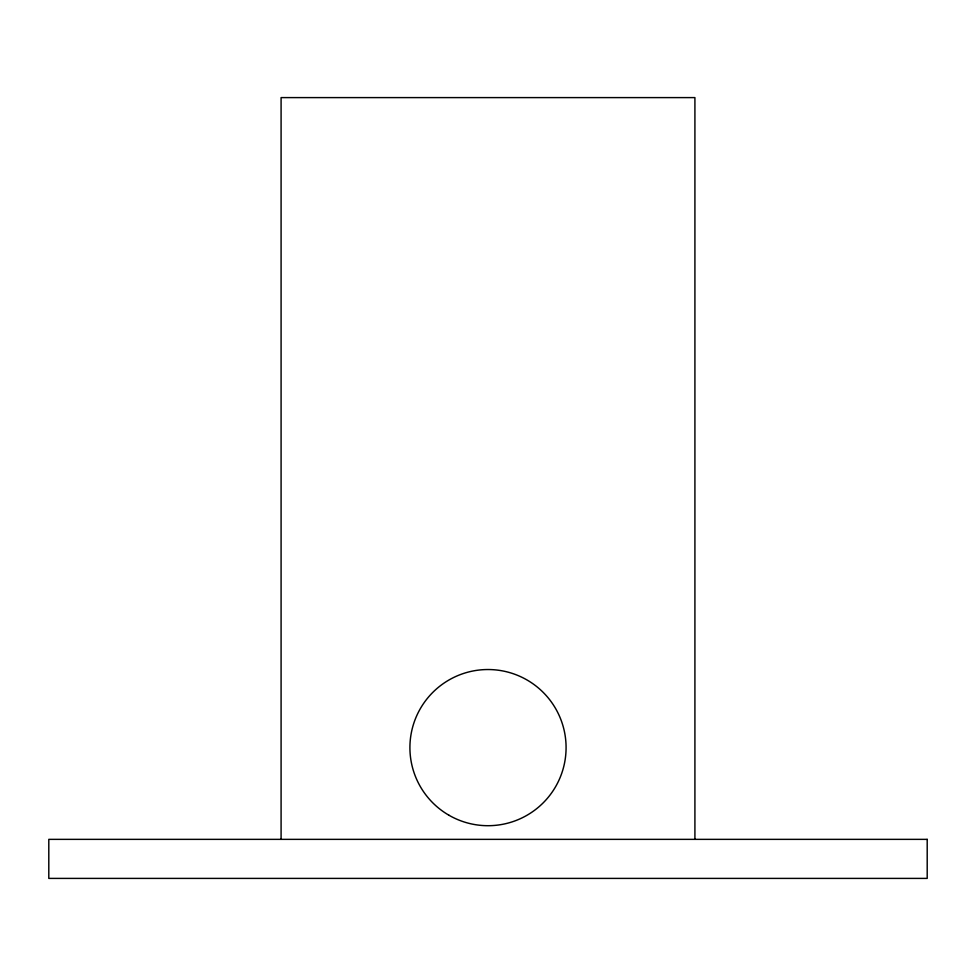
<?xml version="1.0" encoding="UTF-8"?>
<svg xmlns="http://www.w3.org/2000/svg" width="976" height="976" viewBox="0 0 976 976"><rect width="100%" height="100%" fill="white"/><g stroke="black" fill="none" stroke-linecap="round" stroke-linejoin="round"><path stroke-width="1.46" d="M694.912 839.36L694.912 97.6L281.088 97.6L281.088 839.36M927.2 839.36L48.8 839.36L48.8 878.4L927.2 878.4L927.2 839.36M448.96 815.241A78.08 78.08 0 0 0 566.08 747.616A78.08 78.08 0 0 0 448.96 679.991A78.08 78.08 0 0 0 448.96 815.241"/></g></svg>
